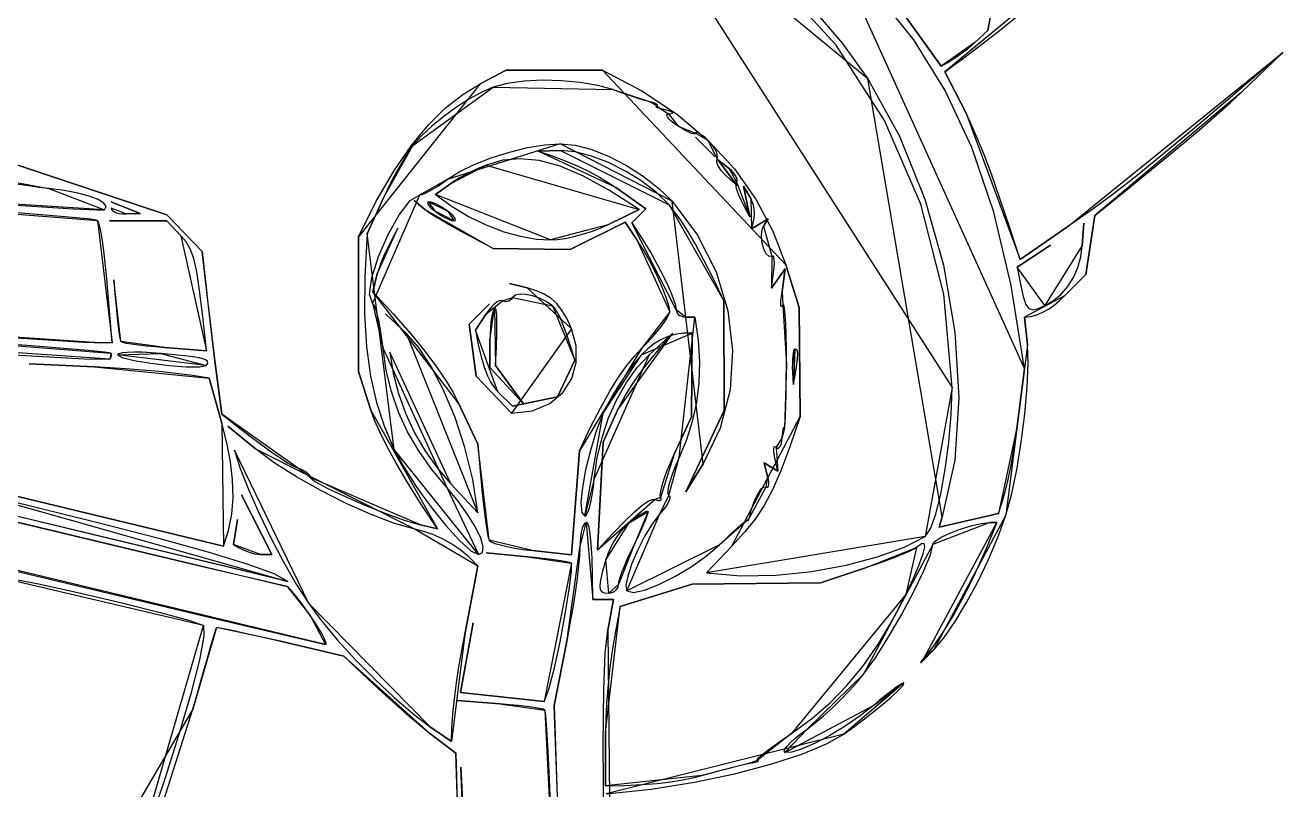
# Model space of a CAD drawing. Extents: x 0.3 to 49.4, y 16 to 54.1.
# Drawn here: x 17.85 to 25.53, y 24.67 to 29.34 of the extents above; entities that cross this region are included whole.
import ezdxf

# ---------------------------------------------------------------- set-up
doc = ezdxf.new("R2010")
doc.units = 0
doc.layers.get('0').update_dxf_attribs({"linetype": 'CONTINUOUS'})

msp = doc.modelspace()

# ---------------------------------------------------------------- linework, layer by layer
at = {"color": 178}
for points in [[(23.7275, 29.3075), (23.8171, 29.7826), (23.8873, 30.1608), (23.9399, 30.4511), (23.9766, 30.6623), (23.9994, 30.8034), (24.0099, 30.8833), (24.0102, 30.9108), (23.7275, 29.3075)], [(23.5095, 27.1282), (23.4603, 27.6979), (23.3192, 28.2468), (23.0967, 28.7584), (22.8032, 29.2164), (22.4493, 29.6044), (22.0454, 29.9059), (21.6021, 30.1047), (23.5095, 27.1282)], [(21.6414, 30.1287), (21.8541, 30.0416), (22.0673, 29.9248), (22.2767, 29.7815), (22.4785, 29.6152), (22.6683, 29.4292), (22.8423, 29.2268), (22.9963, 29.0115), (21.6414, 30.1287)], [(23.4662, 29.0557), (23.6201, 29.1683), (23.7963, 29.3049), (23.981, 29.4537), (24.1604, 29.6028), (24.3207, 29.7406), (24.4481, 29.855), (24.5287, 29.9345), (23.4662, 29.0557)], [(23.9515, 27.2434), (23.8708, 27.7509), (23.7639, 28.1984), (23.63, 28.5927), (23.4682, 28.9406), (23.2775, 29.2489), (23.0569, 29.5246), (22.8057, 29.7743), (23.9515, 27.2434)], [(23.1955, 29.4347), (23.4434, 29.0896), (23.1955, 29.4347)], [(23.6485, 29.2329), (23.7275, 29.3075), (23.6485, 29.2329)], [(23.4434, 29.0896), (23.4832, 29.1122), (23.5192, 29.1342), (23.5514, 29.1555), (23.5803, 29.1761), (23.6059, 29.1959), (23.6285, 29.2149), (23.6485, 29.2329), (23.4434, 29.0896)], [(25.5277, 29.172), (25.2215, 28.909), (24.9759, 28.7003), (24.7782, 28.5356), (24.616, 28.4047), (24.4767, 28.2971), (24.3478, 28.2025), (24.2168, 28.1107), (25.5277, 29.172)], [(25.2731, 28.9289), (25.5277, 29.172), (25.2731, 28.9289)], [(20.6305, 28.9812), (20.7887, 29.0651), (20.6305, 28.9812)], [(21.4398, 28.946), (21.348, 28.9721), (21.2419, 28.9904), (21.1276, 29.0007), (21.0112, 29.003), (20.8988, 28.9972), (20.7965, 28.983), (20.7104, 28.9605), (21.4398, 28.946)], [(20.7887, 29.0651), (21.3762, 29.0653), (20.7887, 29.0651)], [(21.3762, 29.0653), (21.6218, 28.9374), (21.8375, 28.7933), (22.024, 28.6343), (22.1822, 28.462), (22.313, 28.2776), (22.4171, 28.0825), (22.4954, 27.8782), (21.3762, 29.0653)], [(22.9963, 29.0115), (23.1899, 28.6617), (23.3444, 28.2786), (23.4576, 27.8757), (23.5271, 27.4668), (23.5506, 27.0655), (23.5258, 26.6854), (23.4503, 26.3403), (22.9963, 29.0115)], [(23.5931, 28.8067), (23.4662, 29.0557), (23.5931, 28.8067)], [(19.8879, 28.0486), (19.9973, 28.2649), (20.1046, 28.4487), (20.2104, 28.603), (20.3153, 28.7305), (20.4198, 28.8341), (20.5247, 28.9168), (20.6305, 28.9812), (19.8879, 28.0486)], [(20.7104, 28.9605), (20.6411, 28.9309), (20.5652, 28.8896), (20.4865, 28.8394), (20.4089, 28.7831), (20.336, 28.7234), (20.2719, 28.6632), (20.2203, 28.6052), (20.7104, 28.9605)], [(21.6699, 28.8707), (21.652, 28.8753), (21.6267, 28.8828), (21.5955, 28.8926), (21.5598, 28.9043), (21.521, 28.9174), (21.4805, 28.9314), (21.4398, 28.946), (21.6699, 28.8707)], [(24.3803, 28.1793), (24.5782, 28.3374), (24.7491, 28.4762), (24.8953, 28.5971), (25.0187, 28.7014), (25.1214, 28.7905), (25.2056, 28.8659), (25.2731, 28.9289), (24.3803, 28.1793)], [(21.7091, 28.8485), (21.712, 28.8509), (21.7117, 28.8538), (21.7084, 28.857), (21.7023, 28.8604), (21.6937, 28.864), (21.6828, 28.8674), (21.6699, 28.8707), (21.7091, 28.8485)], [(21.7287, 28.8304), (21.7202, 28.8328), (21.7135, 28.8353), (21.7085, 28.8381), (21.7055, 28.8409), (21.7045, 28.8436), (21.7057, 28.8462), (21.7091, 28.8485), (21.7287, 28.8304)], [(21.7794, 28.7976), (21.7952, 28.7999), (21.8037, 28.8028), (21.8045, 28.8065), (21.7976, 28.811), (21.7828, 28.8164), (21.7599, 28.8228), (21.7287, 28.8304), (21.7794, 28.7976)], [(21.8381, 28.7233), (21.8151, 28.7393), (21.7964, 28.7542), (21.7823, 28.7677), (21.7732, 28.7792), (21.7695, 28.7884), (21.7714, 28.7947), (21.7794, 28.7976), (21.8381, 28.7233)], [(23.9242, 27.9092), (23.8597, 28.11), (23.8016, 28.283), (23.7494, 28.4303), (23.7029, 28.5542), (23.6615, 28.6568), (23.6251, 28.7403), (23.5931, 28.8067), (23.9242, 27.9092)], [(21.9441, 28.6804), (21.9413, 28.6762), (21.9333, 28.6758), (21.9207, 28.6791), (21.9043, 28.6858), (21.8846, 28.6955), (21.8623, 28.7081), (21.8381, 28.7233), (21.9441, 28.6804)], [(22.0198, 28.6384), (22.0025, 28.6534), (21.9866, 28.6658), (21.9725, 28.6754), (21.9608, 28.6819), (21.9518, 28.685), (21.9461, 28.6846), (21.9441, 28.6804), (22.0198, 28.6384)], [(22.0616, 28.5381), (21.9441, 28.6556), (22.0616, 28.5381)], [(22.0767, 28.5212), (22.079, 28.5341), (22.0772, 28.5496), (22.0718, 28.5667), (22.0629, 28.5849), (22.0511, 28.6034), (22.0366, 28.6215), (22.0198, 28.6384), (22.0767, 28.5212)], [(20.2203, 28.6052), (20.1993, 28.576), (20.1749, 28.5381), (20.1482, 28.4934), (20.1203, 28.4438), (20.0923, 28.3912), (20.0652, 28.3377), (20.0403, 28.2852), (20.2203, 28.6052)], [(20.429, 28.3973), (20.5027, 28.4441), (20.5947, 28.4889), (20.6989, 28.5298), (20.8095, 28.5649), (20.9204, 28.5922), (21.0255, 28.6099), (21.1189, 28.6161), (20.429, 28.3973)], [(21.1216, 28.5739), (20.9845, 28.5713), (21.1216, 28.5739)], [(20.9845, 28.5713), (21.0764, 28.5403), (21.1592, 28.5087), (21.2337, 28.4766), (21.3002, 28.4443), (21.3594, 28.4122), (21.4118, 28.3804), (21.4579, 28.3493), (20.9845, 28.5713)], [(21.1189, 28.6161), (21.2114, 28.6066), (21.3125, 28.5801), (21.4179, 28.5385), (21.5237, 28.4842), (21.6256, 28.4191), (21.7197, 28.3453), (21.8017, 28.265), (21.1189, 28.6161)], [(21.7838, 28.2426), (21.7078, 28.3174), (21.6176, 28.387), (21.518, 28.4491), (21.4138, 28.5013), (21.3097, 28.5411), (21.2108, 28.5661), (21.1216, 28.5739), (21.7838, 28.2426)], [(22.0028, 28.5969), (22.0616, 28.5381), (22.0028, 28.5969)], [(17.7178, 28.516), (18.7202, 28.1833), (17.7178, 28.516)], [(20.6672, 28.4862), (20.637, 28.4739), (20.6044, 28.4592), (20.5707, 28.4427), (20.5373, 28.4252), (20.5054, 28.4073), (20.4765, 28.3898), (20.4518, 28.3732), (20.6672, 28.4862)], [(21.6011, 28.2145), (21.4202, 28.3314), (21.2603, 28.4188), (21.1183, 28.4788), (20.9911, 28.5135), (20.8755, 28.5249), (20.7686, 28.5151), (20.6672, 28.4862), (21.6011, 28.2145)], [(22.1987, 28.3619), (22.1571, 28.3963), (22.125, 28.4262), (22.1017, 28.4521), (22.0861, 28.4742), (22.0773, 28.4928), (22.0745, 28.5084), (22.0767, 28.5212), (22.1987, 28.3619)], [(22.1493, 28.4652), (22.0812, 28.5186), (22.1493, 28.4652)], [(22.0812, 28.5186), (22.1987, 28.3619), (22.0812, 28.5186)], [(19.4536, 25.9141), (18.8676, 26.0523), (17.37, 26.4097), (15.3211, 26.8997), (13.0813, 27.4362), (11.0109, 27.9328), (9.4701, 28.3033), (8.8194, 28.4612), (19.4536, 25.9141)], [(15.4411, 28.3963), (16.3039, 28.3379), (16.99, 28.2922), (17.5155, 28.2581), (17.8969, 28.2343), (18.1503, 28.2197), (18.292, 28.213), (18.3383, 28.2131), (15.4411, 28.3963)], [(20.2617, 28.3031), (20.2748, 28.3056), (20.2932, 28.3128), (20.3158, 28.3239), (20.3418, 28.3385), (20.37, 28.356), (20.3994, 28.3758), (20.429, 28.3973), (20.2617, 28.3031)], [(22.1964, 28.3779), (22.1994, 28.387), (22.1987, 28.3982), (22.1945, 28.4108), (22.1872, 28.4243), (22.177, 28.4383), (22.1643, 28.4521), (22.1493, 28.4652), (22.1964, 28.3779)], [(17.9995, 28.3433), (17.9403, 28.3498), (17.8889, 28.3563), (17.8465, 28.3625), (17.8144, 28.3684), (17.7939, 28.3736), (17.7862, 28.3779), (17.7926, 28.381), (17.9995, 28.3433)], [(18.3383, 28.2131), (18.3491, 28.2326), (18.3356, 28.2537), (18.3004, 28.2751), (18.2464, 28.2958), (18.1764, 28.3148), (18.0932, 28.331), (17.9995, 28.3433), (18.3383, 28.2131)], [(20.4518, 28.3732), (20.3579, 28.3062), (20.4518, 28.3732)], [(21.4579, 28.3493), (21.6409, 28.2193), (21.4579, 28.3493)], [(22.277, 28.17), (22.2472, 28.223), (22.2246, 28.2669), (22.2086, 28.3025), (22.1985, 28.3307), (22.1936, 28.3521), (22.1931, 28.3675), (22.1964, 28.3779), (22.277, 28.17)], [(22.2815, 28.2816), (22.2378, 28.3579), (22.2815, 28.2816)], [(22.2378, 28.3579), (22.277, 28.17), (22.2378, 28.3579)], [(18.297, 28.1484), (18.2533, 28.1557), (18.1435, 28.1669), (17.9762, 28.1813), (17.7598, 28.1984), (17.503, 28.2174), (17.2143, 28.2376), (16.9022, 28.2584), (18.297, 28.1484)], [(18.5563, 28.1906), (18.38, 28.2615), (18.5563, 28.1906)], [(20.0403, 28.2852), (19.9406, 28.0674), (20.0403, 28.2852)], [(19.9747, 27.6428), (19.9548, 27.6987), (19.9696, 27.8005), (20.0105, 27.9284), (20.0688, 28.0625), (20.1359, 28.1829), (20.2031, 28.2698), (20.2617, 28.3031), (19.9747, 27.6428)], [(20.2928, 28.2147), (20.2276, 28.27), (20.2928, 28.2147)], [(20.3187, 28.2615), (20.3118, 28.26), (20.3093, 28.2556), (20.311, 28.2488), (20.3167, 28.2399), (20.3262, 28.2292), (20.3392, 28.2171), (20.3556, 28.204), (20.3187, 28.2615)], [(20.4339, 28.204), (20.4155, 28.2171), (20.3966, 28.2292), (20.3778, 28.2399), (20.3599, 28.2488), (20.3437, 28.2556), (20.3297, 28.26), (20.3187, 28.2615), (20.4339, 28.204)], [(20.3579, 28.3062), (20.4596, 28.2323), (20.5646, 28.1699), (20.6708, 28.119), (20.7757, 28.0795), (20.8771, 28.0515), (20.9726, 28.0348), (21.0601, 28.0293), (20.3579, 28.3062)], [(22.1181, 27.6569), (22.0542, 27.791), (21.9963, 27.9057), (21.9439, 28.0026), (21.8968, 28.0832), (21.8547, 28.149), (21.8171, 28.2016), (21.7838, 28.2426), (22.1181, 27.6569)], [(21.8017, 28.265), (21.9569, 28.0587), (22.0706, 27.8337), (22.1421, 27.5967), (22.1707, 27.3546), (22.1554, 27.1139), (22.0956, 26.8815), (21.9905, 26.664), (21.8017, 28.265)], [(22.2864, 28.0964), (22.2969, 28.131), (22.3028, 28.1627), (22.3046, 28.1915), (22.303, 28.2176), (22.2982, 28.2413), (22.2909, 28.2625), (22.2815, 28.2816), (22.2864, 28.0964)], [(8.7401, 28.1923), (9.3844, 28.0328), (10.9575, 27.6516), (13.0863, 27.1384), (15.3971, 26.5832), (17.5167, 26.0754), (19.0715, 25.705), (19.6881, 25.5616), (8.7401, 28.1923)], [(18.38, 28.2236), (18.3824, 28.215), (18.389, 28.2072), (18.3995, 28.2004), (18.4131, 28.1949), (18.4295, 28.1909), (18.448, 28.1886), (18.4682, 28.1881), (18.38, 28.2236)], [(18.4682, 28.1881), (18.5563, 28.1906), (18.4682, 28.1881)], [(18.7202, 28.1833), (18.9346, 27.9594), (18.7202, 28.1833)], [(20.7104, 27.978), (20.6031, 28.0338), (20.5144, 28.0811), (20.4426, 28.1206), (20.3862, 28.1531), (20.3434, 28.1791), (20.3128, 28.1994), (20.2928, 28.2147), (20.7104, 27.978)], [(20.3556, 28.204), (20.374, 28.1908), (20.3929, 28.1788), (20.4117, 28.1681), (20.4296, 28.1592), (20.4458, 28.1524), (20.4598, 28.148), (20.4708, 28.1465), (20.3556, 28.204)], [(20.4708, 28.1465), (20.4777, 28.148), (20.4802, 28.1524), (20.4785, 28.1592), (20.4728, 28.1681), (20.4633, 28.1788), (20.4503, 28.1908), (20.4339, 28.204), (20.4708, 28.1465)], [(21.4103, 28.1221), (21.6011, 28.2145), (21.4103, 28.1221)], [(21.6409, 28.2193), (21.5558, 28.1342), (21.6409, 28.2193)], [(24.3262, 27.8183), (24.3803, 28.1793), (24.3262, 27.8183)], [(18.3859, 27.4023), (18.3683, 27.6199), (18.3526, 27.7938), (18.3385, 27.928), (18.326, 28.0266), (18.315, 28.0935), (18.3054, 28.1328), (18.297, 28.1484), (18.3859, 27.4023)], [(18.7189, 28.1465), (18.3688, 28.1465), (18.7189, 28.1465)], [(18.8056, 28.0542), (18.7189, 28.1465), (18.8056, 28.0542)], [(20.129, 28.1005), (20.1057, 28.0589), (20.083, 28.0151), (20.0615, 27.9707), (20.042, 27.9275), (20.0254, 27.8872), (20.0123, 27.8516), (20.0035, 27.8222), (20.129, 28.1005)], [(21.0601, 28.0293), (21.1016, 28.0319), (21.1495, 28.0389), (21.2017, 28.0499), (21.256, 28.0643), (21.3103, 28.0815), (21.3625, 28.101), (21.4103, 28.1221), (21.0601, 28.0293)], [(21.5145, 28.1373), (21.1804, 27.9707), (21.5145, 28.1373)], [(21.5853, 28.0342), (21.5145, 28.1373), (21.5853, 28.0342)], [(21.5558, 28.1342), (21.6197, 28.0366), (21.6774, 27.94), (21.7275, 27.8482), (21.7689, 27.7648), (21.8001, 27.6935), (21.8197, 27.6381), (21.8266, 27.602), (21.5558, 28.1342)], [(22.387, 28.1586), (22.2864, 28.0964), (22.387, 28.1586)], [(22.4112, 27.9293), (22.3931, 27.9283), (22.3761, 27.9444), (22.3618, 27.973), (22.3516, 28.009), (22.3467, 28.0476), (22.3487, 28.0839), (22.3589, 28.113), (22.4112, 27.9293)], [(22.3589, 28.113), (22.387, 28.1586), (22.3589, 28.113)], [(24.2168, 28.1107), (23.9242, 27.9092), (24.2168, 28.1107)], [(24.3043, 27.9962), (24.3136, 28.1323), (24.3043, 27.9962)], [(18.9614, 27.3529), (18.9387, 27.563), (18.9194, 27.7208), (18.9016, 27.8356), (18.8833, 27.917), (18.8625, 27.9742), (18.8373, 28.0168), (18.8056, 28.0542), (18.9614, 27.3529)], [(19.8879, 27.2261), (19.8879, 28.0486), (19.8879, 27.2261)], [(19.9406, 28.0674), (19.9263, 27.8064), (19.9254, 27.5778), (19.9375, 27.3767), (19.9621, 27.1982), (19.9988, 27.0376), (20.0471, 26.89), (20.1066, 26.7506), (19.9406, 28.0674)], [(21.7874, 27.5906), (21.7811, 27.6297), (21.7636, 27.6848), (21.7371, 27.7513), (21.7039, 27.8243), (21.666, 27.899), (21.6257, 27.9705), (21.5853, 28.0342), (21.7874, 27.5906)], [(18.9346, 27.9594), (18.9467, 27.8485), (18.9586, 27.7426), (18.9702, 27.642), (18.9815, 27.5466), (18.9924, 27.4564), (19.0029, 27.3715), (19.013, 27.2921), (18.9346, 27.9594)], [(21.1804, 27.9707), (20.7104, 27.978), (21.1804, 27.9707)], [(22.4079, 27.7353), (22.4173, 27.7985), (22.4231, 27.8478), (22.4256, 27.8842), (22.4253, 27.9093), (22.4226, 27.9243), (22.4178, 27.9305), (22.4112, 27.9293), (22.4079, 27.7353)], [(24.1098, 27.998), (23.9061, 27.8636), (24.1098, 27.998)], [(24.0764, 27.6292), (24.1288, 27.6592), (24.1756, 27.6984), (24.2163, 27.7458), (24.2501, 27.8003), (24.2765, 27.8609), (24.2948, 27.9265), (24.3043, 27.9962), (24.0764, 27.6292)], [(22.4923, 27.8527), (22.4079, 27.7353), (22.4923, 27.8527)], [(22.4724, 27.7157), (22.4923, 27.8527), (22.4724, 27.7157)], [(22.4954, 27.8782), (22.5774, 27.6178), (22.4954, 27.8782)], [(23.9061, 27.8636), (23.9265, 27.7588), (23.9436, 27.6844), (23.9601, 27.6363), (23.9789, 27.6108), (24.0027, 27.6037), (24.0342, 27.6111), (24.0764, 27.6292), (23.9061, 27.8636)], [(18.3961, 27.7854), (18.4027, 27.7025), (18.4096, 27.6254), (18.4165, 27.5566), (18.4231, 27.4982), (18.4291, 27.4526), (18.4344, 27.4221), (18.4387, 27.409), (18.3961, 27.7854)], [(20.0035, 27.8222), (19.9767, 27.7133), (20.0035, 27.8222)], [(24.1965, 27.6887), (24.3262, 27.8183), (24.1965, 27.6887)], [(19.9767, 27.7133), (20.101, 27.5785), (20.206, 27.4579), (20.2935, 27.3504), (20.3649, 27.2552), (20.4219, 27.1713), (20.466, 27.098), (20.4988, 27.0343), (19.9767, 27.7133)], [(20.9168, 27.7361), (20.8103, 27.7628), (20.9168, 27.7361)], [(21.1887, 27.4864), (21.1606, 27.5474), (21.1314, 27.5977), (21.0996, 27.6387), (21.0637, 27.6717), (21.0222, 27.6981), (20.9737, 27.7191), (20.9168, 27.7361), (21.1887, 27.4864)], [(22.477, 27.6313), (22.4719, 27.6229), (22.4682, 27.6222), (22.4661, 27.6286), (22.4653, 27.6417), (22.4661, 27.6609), (22.4685, 27.6857), (22.4724, 27.7157), (22.477, 27.6313)], [(20.0387, 27.3665), (20.0318, 27.4246), (20.0235, 27.4793), (20.0142, 27.529), (20.0043, 27.5718), (19.9941, 27.6062), (19.9841, 27.6304), (19.9747, 27.6428), (20.0387, 27.3665)], [(20.6869, 27.6394), (20.5635, 27.5161), (20.6869, 27.6394)], [(20.7681, 27.6575), (20.7585, 27.6598), (20.7462, 27.6568), (20.732, 27.6489), (20.7165, 27.6367), (20.7002, 27.6207), (20.6838, 27.6013), (20.6679, 27.5791), (20.7681, 27.6575)], [(20.8285, 27.6775), (20.8217, 27.6686), (20.8137, 27.6615), (20.8048, 27.6563), (20.7955, 27.6532), (20.786, 27.6523), (20.7768, 27.6537), (20.7681, 27.6575), (20.8285, 27.6775)], [(21.0725, 27.6279), (21.0345, 27.6537), (20.9928, 27.6742), (20.9504, 27.6888), (20.9099, 27.697), (20.8742, 27.6982), (20.8462, 27.6919), (20.8285, 27.6775), (21.0725, 27.6279)], [(21.2092, 27.2953), (21.1816, 27.3842), (21.157, 27.457), (21.1352, 27.515), (21.1161, 27.5596), (21.0994, 27.5924), (21.0849, 27.6147), (21.0725, 27.6279), (21.2092, 27.2953)], [(22.1203, 26.9897), (22.1181, 27.6569), (22.1203, 26.9897)], [(22.4992, 27.269), (22.4991, 27.3625), (22.4977, 27.4457), (22.4952, 27.5166), (22.4918, 27.5728), (22.4875, 27.6121), (22.4825, 27.6324), (22.477, 27.6313), (22.4992, 27.269)], [(23.9511, 27.559), (23.9892, 27.5624), (24.0265, 27.5722), (24.0629, 27.5876), (24.0982, 27.6077), (24.1324, 27.6318), (24.1652, 27.659), (24.1965, 27.6887), (23.9511, 27.559)], [(15.456, 27.5926), (16.2699, 27.536), (16.9223, 27.4911), (17.4278, 27.4566), (17.8011, 27.4317), (18.0569, 27.4152), (18.2101, 27.406), (18.2753, 27.403), (15.456, 27.5926)], [(20.1791, 27.4611), (20.0537, 27.5786), (20.1791, 27.4611)], [(20.6679, 27.5791), (20.6025, 27.4792), (20.6679, 27.5791)], [(20.7179, 27.6122), (20.7117, 27.6016), (20.706, 27.5832), (20.701, 27.5584), (20.6968, 27.5282), (20.6936, 27.4939), (20.6915, 27.4566), (20.6908, 27.4176), (20.7179, 27.6122)], [(20.725, 27.2625), (20.7303, 27.3746), (20.733, 27.4622), (20.7335, 27.5275), (20.7319, 27.5728), (20.7286, 27.6005), (20.7238, 27.6129), (20.7179, 27.6122), (20.725, 27.2625)], [(21.6142, 27.3661), (21.6538, 27.4064), (21.6902, 27.4463), (21.7224, 27.4843), (21.7492, 27.5191), (21.7698, 27.5494), (21.7828, 27.5737), (21.7874, 27.5906), (21.6142, 27.3661)], [(21.8266, 27.602), (21.8281, 27.5922), (21.8324, 27.5832), (21.8392, 27.5752), (21.848, 27.5685), (21.8586, 27.5634), (21.8705, 27.5601), (21.8836, 27.559), (21.8266, 27.602)], [(21.9405, 27.559), (21.9614, 27.4174), (21.9695, 27.2838), (21.9656, 27.1574), (21.9504, 27.037), (21.9246, 26.9215), (21.8889, 26.8099), (21.844, 26.7012), (21.9405, 27.559)], [(21.8836, 27.559), (21.9405, 27.559), (21.8836, 27.559)], [(22.5774, 27.6178), (22.5835, 26.9518), (22.5774, 27.6178)], [(23.9704, 27.3885), (23.9511, 27.559), (23.9704, 27.3885)], [(15.4426, 27.5028), (15.6796, 27.4779), (16.1247, 27.4416), (16.6895, 27.4), (17.2853, 27.3593), (17.8233, 27.3254), (18.215, 27.3045), (18.3716, 27.3025), (15.4426, 27.5028)], [(20.5635, 27.5161), (20.6062, 27.1978), (20.5635, 27.5161)], [(20.6025, 27.4792), (20.6188, 27.3906), (20.6367, 27.3155), (20.6558, 27.2527), (20.6758, 27.2012), (20.6964, 27.1598), (20.7174, 27.1275), (20.7385, 27.1032), (20.6025, 27.4792)], [(20.823, 26.9715), (20.9511, 26.9876), (21.0555, 27.0321), (21.1351, 27.0995), (21.1891, 27.1842), (21.2166, 27.2806), (21.2167, 27.3832), (21.1887, 27.4864), (20.823, 26.9715)], [(18.3768, 27.3392), (18.3398, 27.3449), (18.2417, 27.3544), (18.0904, 27.3672), (17.8934, 27.3825), (17.6587, 27.3999), (17.3941, 27.4187), (17.1072, 27.4383), (18.3768, 27.3392)], [(18.2753, 27.403), (18.3859, 27.4023), (18.2753, 27.403)], [(18.4387, 27.409), (18.4489, 27.405), (18.4713, 27.4002), (18.5042, 27.3949), (18.5459, 27.3894), (18.5948, 27.3838), (18.6493, 27.3784), (18.7077, 27.3733), (18.4387, 27.409)], [(20.6173, 26.3645), (20.586, 26.5677), (20.5382, 26.7633), (20.4777, 26.9465), (20.4078, 27.1126), (20.3324, 27.2569), (20.2549, 27.3746), (20.1791, 27.4611), (20.6173, 26.3645)], [(20.6908, 27.4176), (20.6908, 27.2501), (20.6908, 27.4176)], [(21.807, 27.4611), (21.7297, 27.3738), (21.6635, 27.2938), (21.6076, 27.2208), (21.5612, 27.1544), (21.5232, 27.0942), (21.4928, 27.0399), (21.4692, 26.9911), (21.807, 27.4611)], [(21.9245, 27.4604), (21.8688, 27.4599), (21.818, 27.4522), (21.7715, 27.4381), (21.7288, 27.418), (21.689, 27.3926), (21.6516, 27.3625), (21.6158, 27.3283), (21.9245, 27.4604)], [(21.6627, 27.3286), (21.807, 27.4611), (21.6627, 27.3286)], [(21.9193, 26.9511), (21.9245, 27.4604), (21.9193, 26.9511)], [(18.3716, 27.3025), (18.3761, 27.3078), (18.3794, 27.3135), (18.3814, 27.3193), (18.3822, 27.325), (18.3817, 27.3303), (18.3799, 27.3352), (18.3768, 27.3392), (18.3716, 27.3025)], [(18.6836, 27.3367), (18.6231, 27.3412), (18.5676, 27.3437), (18.5185, 27.3443), (18.4775, 27.3429), (18.4462, 27.3397), (18.4262, 27.3347), (18.4192, 27.3279), (18.6836, 27.3367)], [(18.4192, 27.3279), (18.4474, 27.3112), (18.5206, 27.2935), (18.6215, 27.277), (18.7331, 27.2637), (18.838, 27.2557), (18.9192, 27.255), (18.9594, 27.2637), (18.4192, 27.3279)], [(18.9594, 27.2637), (18.9701, 27.2782), (18.9682, 27.2903), (18.9515, 27.3005), (18.9171, 27.3096), (18.8627, 27.3182), (18.7857, 27.327), (18.6836, 27.3367), (18.9594, 27.2637)], [(18.7077, 27.3733), (18.9614, 27.3529), (18.7077, 27.3733)], [(20.4278, 26.5181), (20.3356, 26.6284), (20.2559, 26.7419), (20.1884, 26.8588), (20.1331, 26.9794), (20.0898, 27.104), (20.0584, 27.233), (20.0387, 27.3665), (20.4278, 26.5181)], [(20.0799, 27.3439), (20.1002, 27.217), (20.1319, 27.093), (20.1749, 26.9726), (20.2287, 26.8565), (20.2931, 26.7454), (20.3679, 26.6399), (20.4526, 26.5407), (20.0799, 27.3439)], [(21.2371, 26.7418), (21.3027, 26.8823), (21.3643, 27.0032), (21.4218, 27.1059), (21.4755, 27.192), (21.5254, 27.2631), (21.5716, 27.3206), (21.6142, 27.3661), (21.2371, 26.7418)], [(21.3272, 26.5721), (21.345, 26.6997), (21.3744, 26.8244), (21.4145, 26.9441), (21.4644, 27.0565), (21.523, 27.1595), (21.5894, 27.2509), (21.6627, 27.3286), (21.3272, 26.5721)], [(21.6158, 27.3283), (21.5818, 27.2903), (21.5456, 27.2443), (21.5086, 27.1926), (21.4723, 27.1372), (21.4381, 27.0805), (21.4074, 27.0245), (21.3817, 26.9715), (21.6158, 27.3283)], [(22.5512, 27.3632), (22.5468, 27.3603), (22.5431, 27.3522), (22.5401, 27.3394), (22.5379, 27.3227), (22.5366, 27.3027), (22.5362, 27.2801), (22.5369, 27.2555), (22.5512, 27.3632)], [(22.5422, 27.1478), (22.5548, 27.2165), (22.5633, 27.2694), (22.5678, 27.3083), (22.5686, 27.3352), (22.5659, 27.352), (22.56, 27.3607), (22.5512, 27.3632), (22.5422, 27.1478)], [(23.8378, 26.3499), (23.8721, 26.4736), (23.9039, 26.6263), (23.9317, 26.7956), (23.9538, 26.969), (23.9687, 27.1339), (23.9747, 27.2779), (23.9704, 27.3885), (23.8378, 26.3499)], [(18.2771, 27.2544), (17.8803, 27.2725), (18.2771, 27.2544)], [(18.9774, 27.1864), (18.876, 27.2018), (18.7738, 27.215), (18.6717, 27.2262), (18.5702, 27.2356), (18.4702, 27.2433), (18.3722, 27.2495), (18.2771, 27.2544), (18.9774, 27.1864)], [(19.013, 27.2921), (19.0547, 26.9664), (19.013, 27.2921)], [(20.6908, 27.2501), (20.8943, 27.0303), (20.6908, 27.2501)], [(20.8943, 27.0303), (20.725, 27.2625), (20.8943, 27.0303)], [(21.102, 27.0725), (21.2092, 27.2953), (21.102, 27.0725)], [(22.4874, 26.8834), (22.4897, 26.8877), (22.4918, 26.9129), (22.4939, 26.9565), (22.4957, 27.0163), (22.4972, 27.0899), (22.4984, 27.175), (22.4992, 27.269), (22.4874, 26.8834)], [(22.5369, 27.2555), (22.5422, 27.1478), (22.5369, 27.2555)], [(23.9065, 26.8923), (23.9515, 27.2434), (23.9065, 26.8923)], [(19.0546, 26.9125), (18.9774, 27.1864), (19.0546, 26.9125)], [(19.9647, 26.9916), (19.8879, 27.2261), (19.9647, 26.9916)], [(20.6062, 27.1978), (20.823, 26.9715), (20.6062, 27.1978)], [(14.6985, 27.0893), (15.7524, 26.837), (16.7257, 26.604), (17.5896, 26.3969), (18.3155, 26.2228), (18.8748, 26.0884), (19.2388, 26.0007), (19.3788, 25.9665), (14.6985, 27.0893)], [(20.7385, 27.1032), (20.8279, 27.0152), (20.7385, 27.1032)], [(23.3448, 26.2204), (23.3779, 26.2666), (23.4107, 26.3569), (23.4415, 26.4814), (23.4685, 26.6305), (23.4901, 26.7945), (23.5043, 26.9636), (23.5095, 27.1282), (23.3448, 26.2204)], [(20.4988, 27.0343), (20.6164, 26.7831), (20.4988, 27.0343)], [(20.8279, 27.0152), (21.102, 27.0725), (20.8279, 27.0152)], [(19.0547, 26.9664), (19.1716, 26.875), (19.2686, 26.801), (19.3475, 26.743), (19.4101, 26.6993), (19.4579, 26.6684), (19.4927, 26.6486), (19.5161, 26.6385), (19.0547, 26.9664)], [(20.3703, 26.2669), (20.2698, 26.4199), (20.1859, 26.5541), (20.117, 26.671), (20.0619, 26.7719), (20.019, 26.858), (19.9871, 26.9308), (19.9647, 26.9916), (20.3703, 26.2669)], [(21.3817, 26.9715), (21.3394, 26.8636), (21.303, 26.7457), (21.2741, 26.6273), (21.2545, 26.5184), (21.246, 26.4285), (21.2503, 26.3674), (21.2692, 26.3449), (21.3817, 26.9715)], [(21.4692, 26.9911), (21.382, 26.7953), (21.4692, 26.9911)], [(21.8144, 26.7222), (21.9193, 26.9511), (21.8144, 26.7222)], [(21.8853, 26.4936), (22.1203, 26.9897), (21.8853, 26.4936)], [(22.5835, 26.9518), (22.5207, 26.7673), (22.4658, 26.6209), (22.4148, 26.5042), (22.3636, 26.4084), (22.308, 26.3252), (22.2438, 26.2459), (22.1671, 26.162), (22.5835, 26.9518)], [(19.0654, 26.1614), (19.0962, 26.2568), (19.1152, 26.3556), (19.123, 26.4581), (19.1201, 26.5648), (19.1074, 26.6758), (19.0853, 26.7916), (19.0546, 26.9125), (19.0654, 26.1614)], [(19.2606, 26.7546), (19.0913, 26.8933), (19.2606, 26.7546)], [(22.4737, 26.8231), (22.4749, 26.8428), (22.4765, 26.8594), (22.4784, 26.8726), (22.4806, 26.882), (22.4828, 26.8871), (22.4852, 26.8877), (22.4874, 26.8834), (22.4737, 26.8231)], [(23.7925, 26.3598), (23.8143, 26.4234), (23.8341, 26.493), (23.852, 26.5676), (23.868, 26.6459), (23.8824, 26.7268), (23.8951, 26.8093), (23.9065, 26.8923), (23.7925, 26.3598)], [(20.6164, 26.7831), (20.6308, 26.6177), (20.6436, 26.4844), (20.6548, 26.3803), (20.6646, 26.3024), (20.673, 26.2478), (20.6802, 26.2137), (20.6864, 26.1972), (20.6164, 26.7831)], [(21.382, 26.7953), (21.3462, 26.1373), (21.382, 26.7953)], [(22.436, 26.7643), (22.4437, 26.7596), (22.4511, 26.7599), (22.4578, 26.7648), (22.4637, 26.7739), (22.4684, 26.7869), (22.4718, 26.8034), (22.4737, 26.8231), (22.436, 26.7643)], [(19.1313, 26.7464), (19.1673, 26.6347), (19.2189, 26.5034), (19.2824, 26.36), (19.3542, 26.2118), (19.4309, 26.066), (19.5089, 25.9301), (19.5846, 25.8114), (19.1313, 26.7464)], [(20.2333, 26.2647), (20.1086, 26.3004), (19.966, 26.3541), (19.8133, 26.422), (19.6585, 26.4999), (19.5095, 26.584), (19.3742, 26.6702), (19.2606, 26.7546), (20.2333, 26.2647)], [(20.1066, 26.7506), (20.1664, 26.6405), (20.2441, 26.5199), (20.3316, 26.3989), (20.421, 26.2874), (20.5042, 26.1955), (20.5734, 26.1329), (20.6203, 26.1099), (20.1066, 26.7506)], [(21.1881, 26.1073), (21.2371, 26.7418), (21.1881, 26.1073)], [(21.731, 26.4587), (21.7289, 26.4726), (21.7323, 26.4972), (21.7407, 26.5307), (21.7537, 26.5716), (21.7706, 26.6182), (21.791, 26.6689), (21.8144, 26.7222), (21.731, 26.4587)], [(21.844, 26.7012), (21.8222, 26.6511), (21.8041, 26.6043), (21.79, 26.5624), (21.7803, 26.5266), (21.7754, 26.4985), (21.7758, 26.4795), (21.7817, 26.4708), (21.844, 26.7012)], [(22.4459, 26.6189), (22.4338, 26.6709), (22.426, 26.7105), (22.4221, 26.7389), (22.4216, 26.7573), (22.424, 26.7669), (22.429, 26.7688), (22.436, 26.7643), (22.4459, 26.6189)], [(19.5161, 26.6385), (19.534, 26.632), (19.5504, 26.6243), (19.5649, 26.6158), (19.577, 26.6069), (19.5862, 26.5978), (19.5921, 26.5891), (19.5942, 26.5809), (19.5161, 26.6385)], [(21.9905, 26.664), (21.8853, 26.4936), (21.9905, 26.664)], [(22.3847, 26.5859), (22.3626, 26.6705), (22.3847, 26.5859)], [(22.3626, 26.6705), (22.4459, 26.6189), (22.3626, 26.6705)], [(19.5942, 26.5809), (19.6221, 26.5561), (19.6965, 26.5155), (19.8031, 26.4652), (19.9276, 26.4116), (20.0558, 26.3606), (20.1734, 26.3184), (20.2662, 26.2912), (19.5942, 26.5809)], [(21.2692, 26.3449), (21.2783, 26.3509), (21.2877, 26.3681), (21.2971, 26.395), (21.3061, 26.4302), (21.3143, 26.4724), (21.3215, 26.5202), (21.3272, 26.5721), (21.2692, 26.3449)], [(22.3741, 26.5216), (22.381, 26.5193), (22.3862, 26.5214), (22.3896, 26.5276), (22.3913, 26.5376), (22.391, 26.5509), (22.3889, 26.5672), (22.3847, 26.5859), (22.3741, 26.5216)], [(19.4571, 25.9448), (19.3739, 25.9915), (19.2091, 26.0519), (18.9716, 26.1245), (18.6704, 26.2078), (18.3142, 26.3002), (17.912, 26.4), (17.4726, 26.5059), (19.4571, 25.9448)], [(17.7508, 26.4774), (19.0654, 26.1614), (17.7508, 26.4774)], [(19.3607, 26.1099), (19.1755, 26.4742), (19.3607, 26.1099)], [(20.6203, 26.1099), (20.645, 26.1224), (20.6489, 26.1572), (20.6342, 26.21), (20.6027, 26.2767), (20.5565, 26.3531), (20.4976, 26.4349), (20.4278, 26.5181), (20.6203, 26.1099)], [(20.4526, 26.5407), (20.6173, 26.3645), (20.4526, 26.5407)], [(22.274, 26.3351), (22.2869, 26.3842), (22.3013, 26.4276), (22.3165, 26.4643), (22.332, 26.4932), (22.3471, 26.5131), (22.3614, 26.523), (22.3741, 26.5216), (22.274, 26.3351)], [(21.3462, 26.1373), (21.4381, 26.237), (21.5132, 26.3143), (21.5733, 26.3716), (21.6201, 26.4111), (21.6553, 26.435), (21.6806, 26.4455), (21.6977, 26.4451), (21.3462, 26.1373)], [(21.6977, 26.4451), (21.7097, 26.4412), (21.7195, 26.4394), (21.7271, 26.4396), (21.7323, 26.4417), (21.7348, 26.4456), (21.7344, 26.4513), (21.731, 26.4587), (21.6977, 26.4451)], [(21.7817, 26.4708), (21.7878, 26.4653), (21.7887, 26.4552), (21.7847, 26.4411), (21.7762, 26.4237), (21.7635, 26.4037), (21.7469, 26.3818), (21.7267, 26.3587), (21.7817, 26.4708)], [(19.151, 26.323), (19.1265, 26.1719), (19.151, 26.323)], [(21.7267, 26.3587), (21.6816, 26.3001), (21.6358, 26.2241), (21.593, 26.1395), (21.557, 26.0549), (21.5314, 25.9789), (21.5199, 25.9204), (21.5263, 25.888), (21.7267, 26.3587)], [(21.655, 26.3729), (21.6495, 26.3735), (21.6391, 26.37), (21.6247, 26.3628), (21.6069, 26.3522), (21.5864, 26.3386), (21.5639, 26.3226), (21.5402, 26.3045), (21.655, 26.3729)], [(21.5707, 26.1699), (21.5924, 26.2138), (21.6118, 26.2548), (21.6283, 26.2917), (21.6414, 26.3232), (21.6505, 26.348), (21.6552, 26.365), (21.655, 26.3729), (21.5707, 26.1699)], [(22.091, 26.1696), (22.1291, 26.2069), (22.1645, 26.2405), (22.196, 26.2694), (22.2226, 26.2928), (22.2432, 26.3096), (22.2568, 26.3191), (22.2623, 26.3201), (22.091, 26.1696)], [(22.2623, 26.3201), (22.2636, 26.3176), (22.2652, 26.3168), (22.2669, 26.3176), (22.2687, 26.3199), (22.2705, 26.3237), (22.2723, 26.3288), (22.274, 26.3351), (22.2623, 26.3201)], [(23.3965, 25.5276), (23.4613, 25.6047), (23.5294, 25.7025), (23.5985, 25.8166), (23.6662, 25.9427), (23.7302, 26.0765), (23.7882, 26.2136), (23.8378, 26.3499), (23.3965, 25.5276)], [(23.4304, 26.277), (23.7925, 26.3598), (23.4304, 26.277)], [(23.4503, 26.3403), (23.4304, 26.277), (23.4503, 26.3403)], [(20.6171, 26.0411), (20.5619, 26.0953), (20.5068, 26.1406), (20.4519, 26.1779), (20.3971, 26.2081), (20.3424, 26.232), (20.2878, 26.2506), (20.2333, 26.2647), (20.6171, 26.0411)], [(20.2662, 26.2912), (20.3703, 26.2669), (20.2662, 26.2912)], [(21.2783, 26.3057), (21.2693, 26.3016), (21.2611, 26.2899), (21.2538, 26.2715), (21.2477, 26.2474), (21.2431, 26.2186), (21.2402, 26.1859), (21.2391, 26.1504), (21.2783, 26.3057)], [(21.3174, 25.8357), (21.3164, 25.9769), (21.3135, 26.0888), (21.3089, 26.1742), (21.3028, 26.2358), (21.2956, 26.2765), (21.2873, 26.2989), (21.2783, 26.3057), (21.3174, 25.8357)], [(21.5402, 26.3045), (21.5157, 26.2822), (21.4911, 26.2543), (21.4673, 26.2221), (21.4451, 26.1871), (21.4255, 26.1506), (21.4093, 26.114), (21.3973, 26.0787), (21.5402, 26.3045)], [(23.7837, 26.3057), (23.7157, 26.1405), (23.649, 25.9926), (23.5837, 25.861), (23.52, 25.745), (23.458, 25.6435), (23.3978, 25.5558), (23.3395, 25.4809), (23.7837, 26.3057)], [(23.3932, 26.1711), (23.407, 26.1912), (23.4438, 26.2154), (23.4971, 26.241), (23.56, 26.2654), (23.6259, 26.2861), (23.6881, 26.3004), (23.7399, 26.3057), (23.3932, 26.1711)], [(23.7399, 26.3057), (23.7837, 26.3057), (23.7399, 26.3057)], [(19.1265, 26.1719), (19.1569, 26.1536), (19.1849, 26.1392), (19.2105, 26.128), (19.2338, 26.12), (19.255, 26.1146), (19.2741, 26.1115), (19.2914, 26.1105), (19.1265, 26.1719)], [(20.6864, 26.1972), (20.6982, 26.1881), (20.7213, 26.1783), (20.754, 26.1683), (20.7948, 26.1585), (20.842, 26.1492), (20.894, 26.1409), (20.9493, 26.1338), (20.6864, 26.1972)], [(21.4741, 25.927), (21.4767, 25.944), (21.484, 25.9693), (21.4954, 26.0016), (21.5104, 26.0393), (21.5283, 26.0809), (21.5486, 26.1249), (21.5707, 26.1699), (21.4741, 25.927)], [(21.5263, 25.888), (21.5657, 25.879), (21.6333, 25.8936), (21.7205, 25.9276), (21.8186, 25.9765), (21.9189, 26.0361), (22.0126, 26.1019), (22.091, 26.1696), (21.5263, 25.888)], [(22.0123, 25.9987), (22.219, 25.981), (22.4362, 25.985), (22.6543, 26.0076), (22.8639, 26.0457), (23.0552, 26.0959), (23.2187, 26.1553), (23.3448, 26.2204), (22.0123, 25.9987)], [(22.9704, 25.3797), (23.0418, 25.479), (23.1208, 25.6041), (23.2008, 25.7423), (23.2748, 25.8808), (23.336, 26.007), (23.3778, 26.108), (23.3932, 26.1711), (22.9704, 25.3797)], [(23.2279, 25.8666), (23.2762, 25.9708), (23.3115, 26.0541), (23.3338, 26.1164), (23.3431, 26.1575), (23.3393, 26.1774), (23.3225, 26.176), (23.2927, 26.1532), (23.2279, 25.8666)], [(19.2914, 26.1105), (19.3607, 26.1099), (19.2914, 26.1105)], [(20.9192, 26.0962), (20.6665, 26.1198), (20.9192, 26.0962)], [(21.1881, 26.0565), (21.1777, 26.0608), (21.1552, 26.066), (21.1223, 26.0718), (21.0806, 26.0779), (21.0318, 26.0842), (20.9774, 26.0904), (20.9192, 26.0962), (21.1881, 26.0565)], [(20.9493, 26.1338), (21.1881, 26.1073), (20.9493, 26.1338)], [(21.2391, 26.1504), (21.237, 26.1043), (21.2311, 26.0412), (21.2219, 25.9647), (21.2097, 25.8781), (21.1952, 25.7849), (21.1787, 25.6885), (21.1609, 25.5923), (21.2391, 26.1504)], [(22.1671, 26.162), (22.0123, 25.9987), (22.1671, 26.162)], [(23.2927, 26.1532), (23.2771, 26.1431), (23.2487, 26.1292), (23.2094, 26.1121), (23.1612, 26.0928), (23.106, 26.0719), (23.0456, 26.0502), (22.982, 26.0285), (23.2927, 26.1532)], [(20.5365, 25.6231), (20.6171, 26.0411), (20.5365, 25.6231)], [(21.022, 25.2138), (21.0504, 25.2887), (21.0836, 25.418), (21.1179, 25.5782), (21.1493, 25.7457), (21.174, 25.8969), (21.1882, 26.0083), (21.1881, 26.0565), (21.022, 25.2138)], [(21.3973, 26.0787), (21.3781, 26.0077), (21.3657, 25.9553), (21.3604, 25.9188), (21.3625, 25.8954), (21.3722, 25.8821), (21.3897, 25.8762), (21.4154, 25.8749), (21.3973, 26.0787)], [(22.982, 26.0285), (22.7078, 25.9374), (22.982, 26.0285)], [(17.6774, 25.9743), (17.7564, 25.9669), (17.9359, 25.9322), (18.1761, 25.8794), (18.4368, 25.818), (18.6783, 25.7575), (18.8603, 25.7071), (18.9431, 25.6764), (17.6774, 25.9743)], [(19.3788, 25.9665), (19.4571, 25.9448), (19.3788, 25.9665)], [(22.7078, 25.9374), (21.9245, 25.9299), (22.7078, 25.9374)], [(19.5942, 25.7378), (19.5659, 25.7781), (19.539, 25.8151), (19.5142, 25.8479), (19.4924, 25.8752), (19.4744, 25.8961), (19.4612, 25.9094), (19.4536, 25.9141), (19.5942, 25.7378)], [(21.4154, 25.8749), (21.4288, 25.8763), (21.4411, 25.8802), (21.452, 25.8864), (21.4612, 25.8945), (21.4681, 25.9041), (21.4725, 25.9151), (21.4741, 25.927), (21.4154, 25.8749)], [(21.9245, 25.9299), (21.4844, 25.794), (21.9245, 25.9299)], [(22.5306, 25.0188), (22.6519, 25.1073), (22.7651, 25.2055), (22.8706, 25.3142), (22.969, 25.4339), (23.061, 25.5654), (23.1471, 25.7094), (23.2279, 25.8666), (22.5306, 25.0188)], [(19.5846, 25.8114), (19.6636, 25.7048), (19.7609, 25.5885), (19.8709, 25.4683), (19.9881, 25.3496), (20.1072, 25.2379), (20.2224, 25.1389), (20.3285, 25.058), (19.5846, 25.8114)], [(21.4438, 25.8357), (21.3174, 25.8357), (21.4438, 25.8357)], [(21.4844, 25.794), (21.4579, 25.6532), (21.4368, 25.5236), (21.4207, 25.4048), (21.409, 25.2961), (21.4013, 25.1972), (21.3971, 25.1074), (21.3958, 25.0263), (21.4844, 25.794)], [(21.41, 25.6497), (21.4438, 25.8357), (21.41, 25.6497)], [(19.6881, 25.5616), (19.6912, 25.5662), (19.6877, 25.5796), (19.6785, 25.6004), (19.6639, 25.6278), (19.6446, 25.6605), (19.6212, 25.6975), (19.5942, 25.7378), (19.6881, 25.5616)], [(18.9431, 25.6764), (18.946, 25.6119), (18.9183, 25.4669), (18.8655, 25.2607), (18.7933, 25.0124), (18.7072, 24.7411), (18.6127, 24.4661), (18.5155, 24.2064), (18.9431, 25.6764)], [(18.8781, 25.1659), (18.9102, 25.2789), (18.9399, 25.3831), (18.9664, 25.4756), (18.9887, 25.5532), (19.0061, 25.6128), (19.0175, 25.6514), (19.0222, 25.666), (18.8781, 25.1659)], [(19.0222, 25.666), (19.0334, 25.6651), (19.0634, 25.6596), (19.11, 25.65), (19.1706, 25.6369), (19.2429, 25.6207), (19.3246, 25.602), (19.4131, 25.5813), (19.0222, 25.666)], [(20.5882, 25.6938), (20.51, 25.2678), (20.5882, 25.6938)], [(21.4436, 22.1649), (21.4154, 23.119), (21.3959, 23.8887), (21.3847, 24.4934), (21.3811, 24.9525), (21.3845, 25.2853), (21.3943, 25.5112), (21.41, 25.6497), (21.4436, 22.1649)], [(19.4131, 25.5813), (19.7999, 25.4901), (19.4131, 25.5813)], [(20.4558, 24.9688), (20.4579, 25.0506), (20.464, 25.1384), (20.4736, 25.2308), (20.4861, 25.3267), (20.5011, 25.4249), (20.518, 25.5241), (20.5365, 25.6231), (20.4558, 24.9688)], [(21.1609, 25.5923), (21.0826, 25.1895), (21.1609, 25.5923)], [(19.7999, 25.4901), (19.9126, 25.3832), (20.0108, 25.2917), (20.0957, 25.2143), (20.1682, 25.1497), (20.2294, 25.0969), (20.2806, 25.0545), (20.3226, 25.0213), (19.7999, 25.4901)], [(23.3395, 25.4809), (23.3242, 25.4619), (23.3173, 25.4519), (23.3184, 25.4507), (23.3272, 25.458), (23.3434, 25.4734), (23.3666, 25.4967), (23.3965, 25.5276), (23.3395, 25.4809)], [(22.6288, 25.0477), (22.6746, 25.0829), (22.7248, 25.1255), (22.7775, 25.1736), (22.8305, 25.2251), (22.8817, 25.2779), (22.929, 25.3301), (22.9704, 25.3797), (22.6288, 25.0477)], [(22.85, 25.0146), (22.9252, 25.0688), (23.0019, 25.1278), (23.0746, 25.1867), (23.1378, 25.2408), (23.186, 25.2853), (23.2135, 25.3155), (23.2148, 25.3266), (22.85, 25.0146)], [(23.2148, 25.3266), (23.2049, 25.3229), (23.1877, 25.3126), (23.1642, 25.2964), (23.1356, 25.2752), (23.103, 25.2498), (23.0675, 25.221), (23.0303, 25.1897), (23.2148, 25.3266)], [(20.51, 25.2678), (21.022, 25.2138), (20.51, 25.2678)], [(20.7502, 25.1993), (20.4918, 25.2201), (20.7502, 25.1993)], [(21.0257, 25.1614), (21.0149, 25.1659), (20.9918, 25.171), (20.958, 25.1767), (20.9153, 25.1826), (20.8653, 25.1885), (20.8097, 25.1941), (20.7502, 25.1993), (21.0257, 25.1614)], [(21.0826, 25.1895), (21.1072, 24.4422), (21.1279, 23.8314), (21.145, 23.345), (21.159, 22.971), (21.17, 22.6972), (21.1784, 22.5116), (21.1846, 22.4021), (21.0826, 25.1895)], [(23.0303, 25.1897), (22.9484, 25.1252), (22.8578, 25.0631), (22.7646, 25.0067), (22.675, 24.9592), (22.5952, 24.9239), (22.5313, 24.9042), (22.4897, 24.9032), (23.0303, 25.1897)], [(16.2958, 20.7638), (16.8349, 21.3681), (17.3126, 21.9778), (17.7318, 22.5947), (18.0952, 23.2204), (18.4056, 23.8564), (18.6656, 24.5044), (18.8781, 25.1659), (16.2958, 20.7638)], [(21.0812, 24.0506), (21.072, 24.301), (21.0627, 24.5322), (21.0535, 24.7373), (21.0449, 24.9096), (21.0372, 25.0422), (21.0307, 25.1284), (21.0257, 25.1614), (21.0812, 24.0506)], [(20.3226, 25.0213), (20.4831, 24.8986), (20.3226, 25.0213)], [(20.3285, 25.058), (20.4558, 24.9688), (20.3285, 25.058)], [(21.3958, 25.0263), (21.3958, 24.6999), (21.3958, 25.0263)], [(21.3989, 24.6494), (21.6744, 24.6789), (21.938, 24.7211), (22.1833, 24.773), (22.4037, 24.8313), (22.5926, 24.8931), (22.7435, 24.9552), (22.85, 25.0146), (21.3989, 24.6494)], [(22.3215, 24.8533), (22.3202, 24.8584), (22.3314, 24.8713), (22.3539, 24.8911), (22.3863, 24.9168), (22.4275, 24.9473), (22.476, 24.9817), (22.5306, 25.0188), (22.3215, 24.8533)], [(22.4897, 24.9032), (22.4848, 24.9099), (22.4896, 24.9227), (22.5032, 24.9408), (22.5248, 24.9632), (22.5535, 24.9891), (22.5885, 25.0176), (22.6288, 25.0477), (22.4897, 24.9032)], [(20.4831, 24.8986), (20.4993, 24.3053), (20.5134, 23.8097), (20.5257, 23.4035), (20.5363, 23.0783), (20.5453, 22.826), (20.5528, 22.6382), (20.5591, 22.5067), (20.4831, 24.8986)], [(20.5139, 24.8131), (20.52, 24.689), (20.5276, 24.5149), (20.5364, 24.3005), (20.5459, 24.0554), (20.5559, 23.7894), (20.5659, 23.5121), (20.5755, 23.2332), (20.5139, 24.8131)], [(21.9833, 24.7624), (22.0346, 24.7768), (22.0858, 24.7908), (22.135, 24.8037), (22.1806, 24.8153), (22.2206, 24.825), (22.2534, 24.8324), (22.277, 24.837), (21.9833, 24.7624)], [(22.277, 24.837), (22.294, 24.8401), (22.3079, 24.8431), (22.3185, 24.8459), (22.3254, 24.8484), (22.3283, 24.8506), (22.3271, 24.8522), (22.3215, 24.8533), (22.277, 24.837)], [(21.3958, 24.6999), (21.5129, 24.7018), (21.6176, 24.7067), (21.7108, 24.7142), (21.7931, 24.7238), (21.8654, 24.7354), (21.9285, 24.7483), (21.9833, 24.7624), (21.3958, 24.6999)]]:
    msp.add_lwpolyline(points, dxfattribs=at)

doc.saveas('drawing.dxf')
